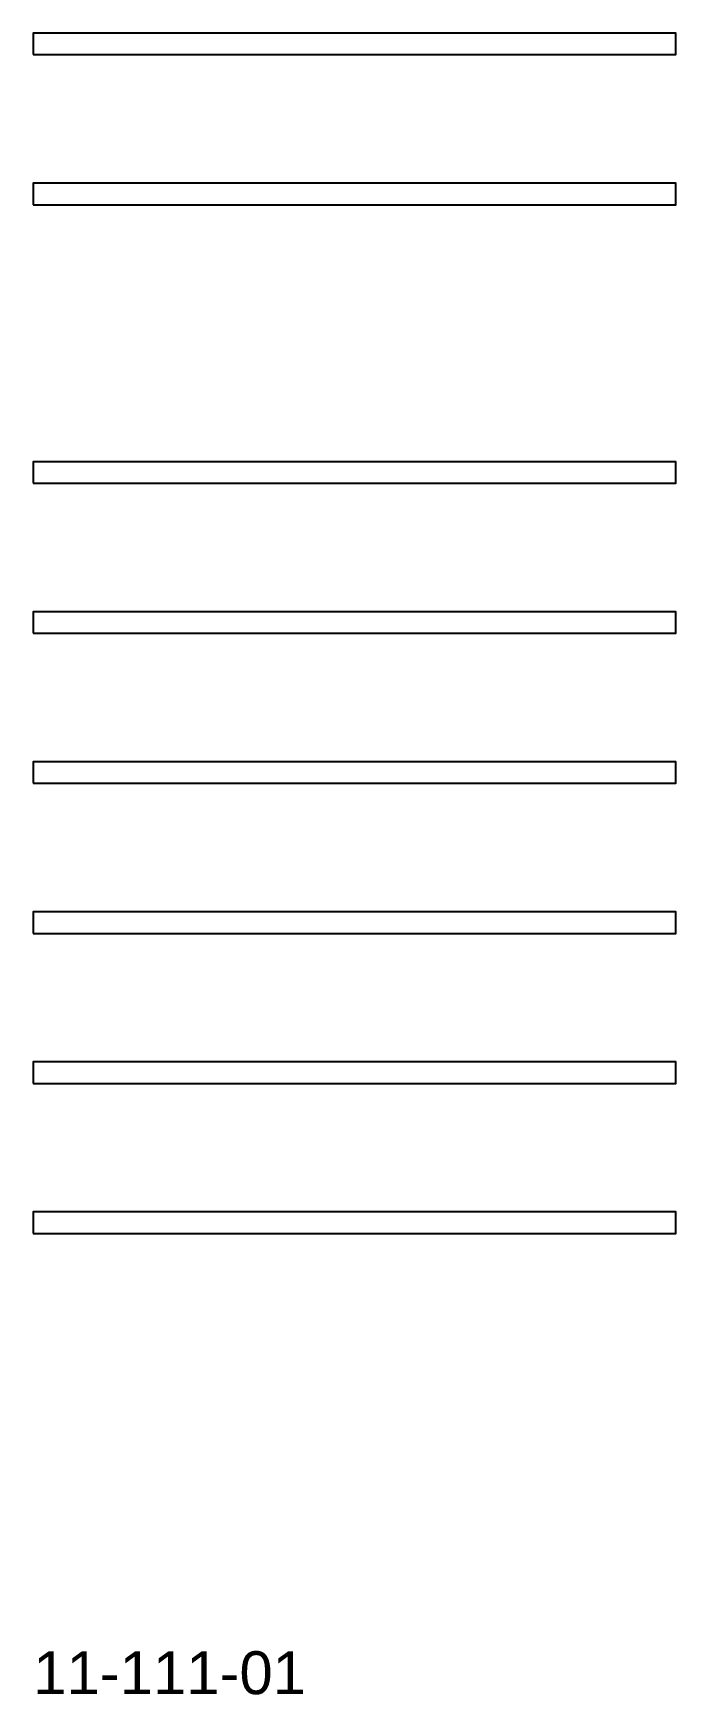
# Model space of a CAD drawing. Extents: x 0 to 15, y 0 to 38.8.
import ezdxf

# ---------------------------------------------------------------- set-up
doc = ezdxf.new("R2010")
doc.units = 0
doc.styles.get("Standard").update_dxf_attribs({"font": 'arial.ttf'})

msp = doc.modelspace()

# ---------------------------------------------------------------- linework, layer by layer
for points in [[(0, 38.25, 0), (15, 38.25, 0), (15, 38.75, 0), (0, 38.75, 0), (0, 38.25, 0)], [(0, 34.75, 0), (15, 34.75, 0), (15, 35.25, 0), (0, 35.25, 0), (0, 34.75, 0)], [(0, 28.25, 0), (15, 28.25, 0), (15, 28.75, 0), (0, 28.75, 0), (0, 28.25, 0)], [(0, 24.75, 0), (15, 24.75, 0), (15, 25.25, 0), (0, 25.25, 0), (0, 24.75, 0)], [(0, 21.25, 0), (15, 21.25, 0), (15, 21.75, 0), (0, 21.75, 0), (0, 21.25, 0)], [(0, 17.75, 0), (15, 17.75, 0), (15, 18.25, 0), (0, 18.25, 0), (0, 17.75, 0)], [(0, 14.25, 0), (15, 14.25, 0), (15, 14.75, 0), (0, 14.75, 0), (0, 14.25, 0)], [(0, 10.75, 0), (15, 10.75, 0), (15, 11.25, 0), (0, 11.25, 0), (0, 10.75, 0)]]:
    msp.add_polyline3d(points)

# ---------------------------------------------------------------- texts
msp.add_text('11-111-01', height=1).set_placement((0, 0))

doc.saveas('drawing.dxf')
